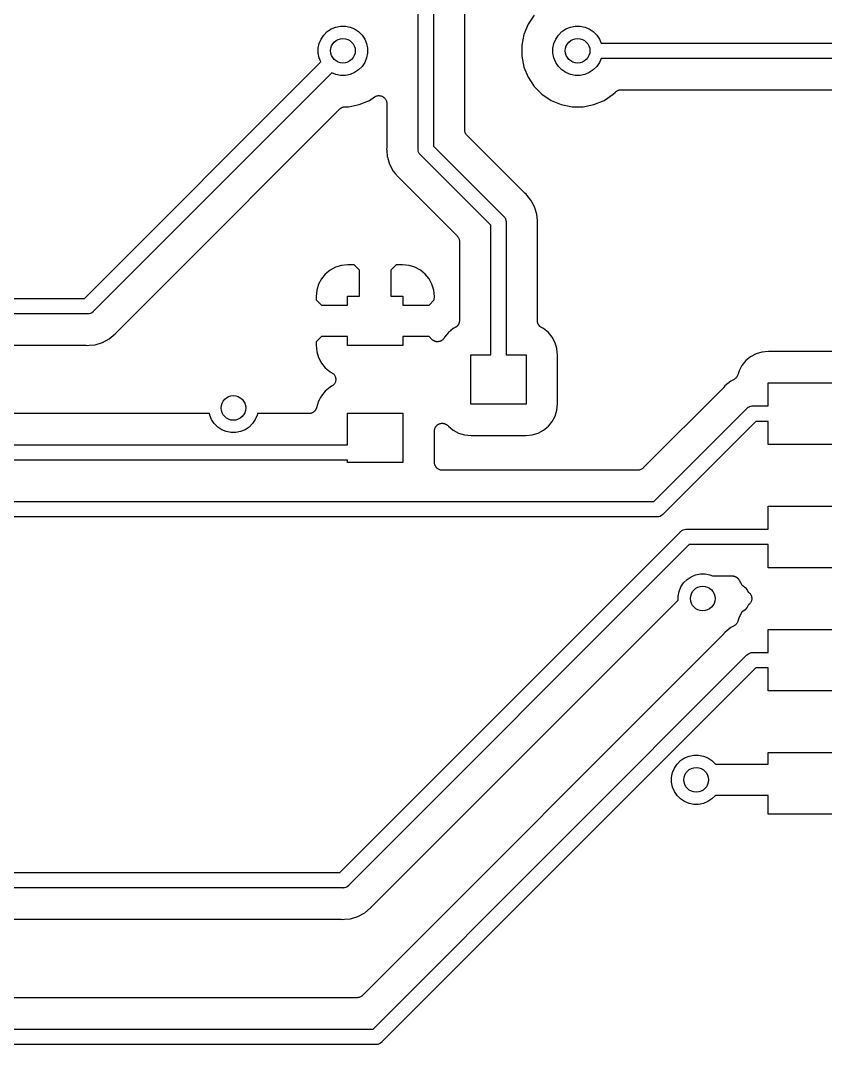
# Model space of a CAD drawing. Extents: x 0.71 to 5.18, y -2.29 to -0.62.
# Drawn here: x 3.584 to 4.098, y -2.275 to -1.621 of the extents above; entities that cross this region are included whole.
import ezdxf

# ---------------------------------------------------------------- set-up
doc = ezdxf.new("R2010")
doc.units = 0
doc.header["$MEASUREMENT"] = 0
doc.layers.add('BLACK', color=7, linetype='CONTINUOUS')

msp = doc.modelspace()

# ---------------------------------------------------------------- linework, layer by layer
at = {"layer": 'BLACK', "linetype": 'CONTINUOUS'}
for p, q in [((3.83799, -1.70267), (3.83799, -1.50049)), ((3.84783, -1.50049), (3.84783, -1.70087)), ((3.86783, -1.69052), (3.86783, -1.51731)), ((3.91223, -1.61721), (3.90832, -1.62307)), ((3.77777, -1.62996), (3.77996, -1.62777)), ((3.77996, -1.62777), (3.78254, -1.62604)), ((3.78254, -1.62604), (3.78541, -1.62486)), ((3.78541, -1.62486), (3.78845, -1.62425)), ((3.78845, -1.62425), (3.79155, -1.62425)), ((3.79155, -1.62425), (3.79459, -1.62486)), ((3.79459, -1.62486), (3.79746, -1.62604)), ((3.79746, -1.62604), (3.80004, -1.62777)), ((3.80004, -1.62777), (3.80223, -1.62996)), ((3.90832, -1.62307), (3.90563, -1.62957)), ((3.92777, -1.62996), (3.92996, -1.62777)), ((3.92996, -1.62777), (3.93254, -1.62604)), ((3.93254, -1.62604), (3.93541, -1.62486)), ((3.93541, -1.62486), (3.93845, -1.62425)), ((3.93845, -1.62425), (3.94155, -1.62425)), ((3.94155, -1.62425), (3.94459, -1.62486)), ((3.94459, -1.62486), (3.94746, -1.62604)), ((3.94746, -1.62604), (3.95004, -1.62777)), ((3.95004, -1.62777), (3.95223, -1.62996)), ((3.77425, -1.63845), (3.77486, -1.63541)), ((3.77486, -1.63541), (3.77604, -1.63254)), ((3.77604, -1.63254), (3.77777, -1.62996)), ((3.80223, -1.62996), (3.80396, -1.63254)), ((3.80396, -1.63254), (3.80514, -1.63541)), ((3.80514, -1.63541), (3.80575, -1.63845)), ((3.90563, -1.62957), (3.90425, -1.63648)), ((3.92425, -1.63845), (3.92486, -1.63541)), ((3.92486, -1.63541), (3.92604, -1.63254)), ((3.92604, -1.63254), (3.92777, -1.62996)), ((3.95223, -1.62996), (3.95396, -1.63254)), ((3.95396, -1.63254), (3.95501, -1.63508)), ((3.95501, -1.63508), (4.14291, -1.63508)), ((3.77425, -1.64155), (3.77425, -1.63845)), ((3.77486, -1.64459), (3.77425, -1.64155)), ((3.80575, -1.64155), (3.80514, -1.64459)), ((3.80575, -1.63845), (3.80575, -1.64155)), ((3.90425, -1.63648), (3.90425, -1.64352)), ((3.92425, -1.64155), (3.92425, -1.63845)), ((3.92486, -1.64459), (3.92425, -1.64155)), ((3.62471, -1.79833), (3.77591, -1.64713)), ((3.77591, -1.64713), (3.77486, -1.64459)), ((3.80396, -1.64746), (3.80223, -1.65004)), ((3.80514, -1.64459), (3.80396, -1.64746)), ((3.90425, -1.64352), (3.90563, -1.65043)), ((3.92604, -1.64746), (3.92486, -1.64459)), ((3.92777, -1.65004), (3.92604, -1.64746)), ((3.95396, -1.64746), (3.95223, -1.65004)), ((3.95501, -1.64492), (3.95396, -1.64746)), ((4.14291, -1.64492), (3.95501, -1.64492)), ((3.78287, -1.65409), (3.6304, -1.80656)), ((3.78541, -1.65514), (3.78287, -1.65409)), ((3.78845, -1.65575), (3.78541, -1.65514)), ((3.79459, -1.65514), (3.79155, -1.65575)), ((3.79746, -1.65396), (3.79459, -1.65514)), ((3.80004, -1.65223), (3.79746, -1.65396)), ((3.80223, -1.65004), (3.80004, -1.65223)), ((3.90563, -1.65043), (3.90832, -1.65693)), ((3.92996, -1.65223), (3.92777, -1.65004)), ((3.93254, -1.65396), (3.92996, -1.65223)), ((3.93541, -1.65514), (3.93254, -1.65396)), ((3.93845, -1.65575), (3.93541, -1.65514)), ((3.94459, -1.65514), (3.94155, -1.65575)), ((3.94746, -1.65396), (3.94459, -1.65514)), ((3.95004, -1.65223), (3.94746, -1.65396)), ((3.95223, -1.65004), (3.95004, -1.65223)), ((3.79155, -1.65575), (3.78845, -1.65575)), ((3.90832, -1.65693), (3.91223, -1.66279)), ((3.94155, -1.65575), (3.93845, -1.65575)), ((3.91223, -1.66279), (3.91721, -1.66777)), ((3.91721, -1.66777), (3.92307, -1.67168)), ((3.95693, -1.67168), (3.96279, -1.66777)), ((3.96279, -1.66777), (3.96417, -1.66639)), ((3.96417, -1.66639), (3.96418, -1.66637)), ((3.96418, -1.66637), (3.96422, -1.66634)), ((3.96418, -1.66637), (3.96418, -1.66637)), ((3.96418, -1.66637), (3.96418, -1.66637)), ((3.96422, -1.66634), (3.96458, -1.66605)), ((3.96458, -1.66605), (3.96494, -1.66576)), ((3.96494, -1.66576), (3.96496, -1.66574)), ((3.96496, -1.66574), (3.96498, -1.66573)), ((3.96498, -1.66573), (3.96539, -1.66552)), ((3.96539, -1.66552), (3.9658, -1.6653)), ((3.9658, -1.6653), (3.96582, -1.66529)), ((3.96582, -1.66529), (3.96585, -1.66528)), ((3.96585, -1.66528), (3.96629, -1.66515)), ((3.96629, -1.66515), (3.96673, -1.66502)), ((3.96673, -1.66502), (3.96676, -1.66501)), ((3.96676, -1.66501), (3.96679, -1.66501)), ((3.96679, -1.66501), (3.96724, -1.66497)), ((3.96724, -1.66497), (3.96771, -1.66492)), ((3.96771, -1.66492), (4.12434, -1.66492)), ((3.79352, -1.67575), (3.80043, -1.67437)), ((3.80043, -1.67437), (3.80693, -1.67168)), ((3.80693, -1.67168), (3.81021, -1.66949)), ((3.81021, -1.66949), (3.81025, -1.66946)), ((3.81025, -1.66946), (3.81025, -1.66946)), ((3.81025, -1.66946), (3.81026, -1.66946)), ((3.81026, -1.66946), (3.81027, -1.66945)), ((3.81027, -1.66945), (3.8107, -1.66923)), ((3.8107, -1.66923), (3.81112, -1.66901)), ((3.81112, -1.66901), (3.81113, -1.66901)), ((3.81113, -1.66901), (3.81114, -1.669)), ((3.81114, -1.669), (3.8116, -1.66887)), ((3.8116, -1.66887), (3.81206, -1.66873)), ((3.81206, -1.66873), (3.81207, -1.66873)), ((3.81207, -1.66873), (3.81208, -1.66873)), ((3.81208, -1.66873), (3.81255, -1.66869)), ((3.81255, -1.66869), (3.81303, -1.66864)), ((3.81303, -1.66864), (3.81304, -1.66865)), ((3.81304, -1.66865), (3.81305, -1.66864)), ((3.81305, -1.66864), (3.81352, -1.6687)), ((3.81352, -1.6687), (3.814, -1.66875)), ((3.814, -1.66875), (3.81401, -1.66875)), ((3.81401, -1.66875), (3.81402, -1.66875)), ((3.81402, -1.66875), (3.81447, -1.66889)), ((3.81447, -1.66889), (3.81493, -1.66904)), ((3.81493, -1.66904), (3.81494, -1.66904)), ((3.81494, -1.66904), (3.81495, -1.66904)), ((3.81495, -1.66904), (3.81537, -1.66927)), ((3.81537, -1.66927), (3.81579, -1.6695)), ((3.81579, -1.6695), (3.8158, -1.66951)), ((3.8158, -1.66951), (3.81581, -1.66951)), ((3.81581, -1.66951), (3.81617, -1.66981)), ((3.81617, -1.66981), (3.81654, -1.67012)), ((3.81654, -1.67012), (3.81655, -1.67013)), ((3.81655, -1.67013), (3.81656, -1.67014)), ((3.81656, -1.67014), (3.81685, -1.67051)), ((3.81685, -1.67051), (3.81716, -1.67088)), ((3.81716, -1.67088), (3.81716, -1.67089)), ((3.81716, -1.67089), (3.81717, -1.6709)), ((3.81717, -1.6709), (3.81739, -1.67132)), ((3.81739, -1.67132), (3.81761, -1.67174)), ((3.81761, -1.67174), (3.81762, -1.67175)), ((3.81762, -1.67175), (3.81762, -1.67176)), ((3.81762, -1.67176), (3.81776, -1.67222)), ((3.81776, -1.67222), (3.8179, -1.67267)), ((3.8179, -1.67267), (3.8179, -1.67268)), ((3.8179, -1.67268), (3.8179, -1.67269)), ((3.8179, -1.67269), (3.81795, -1.67317)), ((3.81795, -1.67317), (3.81799, -1.67364)), ((3.81799, -1.67364), (3.81799, -1.70144)), ((3.92307, -1.67168), (3.92957, -1.67437)), ((3.92957, -1.67437), (3.93648, -1.67575)), ((3.94352, -1.67575), (3.95043, -1.67437)), ((3.95043, -1.67437), (3.95693, -1.67168)), ((3.67193, -1.79331), (3.78803, -1.67721)), ((3.78803, -1.67721), (3.78804, -1.6772)), ((3.78804, -1.6772), (3.78808, -1.67716)), ((3.78804, -1.6772), (3.78804, -1.6772)), ((3.78804, -1.6772), (3.78804, -1.6772)), ((3.78808, -1.67716), (3.78844, -1.67687)), ((3.78844, -1.67687), (3.7888, -1.67658)), ((3.7888, -1.67658), (3.78882, -1.67657)), ((3.78882, -1.67657), (3.78884, -1.67655)), ((3.78884, -1.67655), (3.78926, -1.67634)), ((3.78926, -1.67634), (3.78966, -1.67613)), ((3.78966, -1.67613), (3.78969, -1.67612)), ((3.78969, -1.67612), (3.78971, -1.67611)), ((3.78971, -1.67611), (3.79015, -1.67598)), ((3.79015, -1.67598), (3.7906, -1.67584)), ((3.7906, -1.67584), (3.79062, -1.67584)), ((3.79062, -1.67584), (3.79065, -1.67583)), ((3.79065, -1.67583), (3.79111, -1.67579)), ((3.79111, -1.67579), (3.79157, -1.67575)), ((3.79157, -1.67575), (3.79352, -1.67575)), ((3.93648, -1.67575), (3.94352, -1.67575)), ((3.86788, -1.69098), (3.86783, -1.69052)), ((3.86792, -1.69144), (3.86788, -1.69098)), ((3.86793, -1.69146), (3.86792, -1.69144)), ((3.86793, -1.69149), (3.86793, -1.69146)), ((3.86806, -1.69193), (3.86793, -1.69149)), ((3.86819, -1.69238), (3.86806, -1.69193)), ((3.8682, -1.6924), (3.86819, -1.69238)), ((3.86821, -1.69243), (3.8682, -1.6924)), ((3.86843, -1.69283), (3.86821, -1.69243)), ((3.86864, -1.69324), (3.86843, -1.69283)), ((3.86866, -1.69326), (3.86864, -1.69324)), ((3.86867, -1.69329), (3.86866, -1.69326)), ((3.86896, -1.69364), (3.86867, -1.69329)), ((3.86925, -1.69401), (3.86896, -1.69364)), ((3.86929, -1.69404), (3.86925, -1.69401)), ((3.8693, -1.69406), (3.86929, -1.69404)), ((3.86929, -1.69404), (3.86929, -1.69404)), ((3.86929, -1.69404), (3.86929, -1.69404)), ((3.90595, -1.73071), (3.8693, -1.69406)), ((3.84783, -1.70087), (3.89268, -1.74572)), ((3.81797, -1.70193), (3.81787, -1.70291)), ((3.81787, -1.70291), (3.81797, -1.70389)), ((3.81799, -1.70151), (3.81797, -1.70172)), ((3.81797, -1.70172), (3.81797, -1.70193)), ((3.81797, -1.70389), (3.81835, -1.7078)), ((3.81799, -1.70144), (3.81799, -1.70151)), ((3.83797, -1.70291), (3.83799, -1.70267)), ((3.83799, -1.70315), (3.83797, -1.70291)), ((3.83802, -1.70349), (3.83799, -1.70315)), ((3.83806, -1.70388), (3.83802, -1.70349)), ((3.83834, -1.70481), (3.83806, -1.70388)), ((3.8388, -1.70566), (3.83834, -1.70481)), ((3.8392, -1.70614), (3.8388, -1.70566)), ((3.83942, -1.70641), (3.8392, -1.70614)), ((3.8396, -1.70656), (3.83942, -1.70641)), ((3.88445, -1.75141), (3.8396, -1.70656)), ((3.81835, -1.7078), (3.81841, -1.708)), ((3.81841, -1.708), (3.81978, -1.7125)), ((3.81978, -1.7125), (3.82209, -1.71683)), ((3.82209, -1.71683), (3.82347, -1.71851)), ((3.82347, -1.71851), (3.82348, -1.71851)), ((3.82348, -1.71851), (3.82521, -1.72062)), ((3.82521, -1.72062), (3.82597, -1.72125)), ((3.82597, -1.72125), (3.82602, -1.72129)), ((3.82602, -1.72129), (3.82617, -1.72144)), ((3.82617, -1.72144), (3.82633, -1.72157)), ((3.82633, -1.72157), (3.86298, -1.75823)), ((3.90612, -1.73084), (3.90595, -1.73071)), ((3.90626, -1.73099), (3.90612, -1.73084)), ((3.90632, -1.73104), (3.90626, -1.73099)), ((3.90708, -1.73166), (3.90632, -1.73104)), ((3.9077, -1.73242), (3.90708, -1.73166)), ((3.91019, -1.73546), (3.9077, -1.73242)), ((3.91099, -1.73695), (3.91019, -1.73546)), ((3.91251, -1.73979), (3.91099, -1.73695)), ((3.91393, -1.74448), (3.91251, -1.73979)), ((3.89268, -1.74572), (3.89287, -1.74587)), ((3.89287, -1.74587), (3.89302, -1.74606)), ((3.89302, -1.74606), (3.89348, -1.74662)), ((3.89348, -1.74662), (3.89387, -1.74735)), ((3.91431, -1.74838), (3.91393, -1.74448)), ((3.88445, -1.83425), (3.88445, -1.75141)), ((3.89387, -1.74735), (3.89394, -1.74748)), ((3.89394, -1.74748), (3.89422, -1.74841)), ((3.89422, -1.74841), (3.89429, -1.74913)), ((3.89429, -1.74913), (3.89429, -1.74913)), ((3.89429, -1.74913), (3.89432, -1.74937)), ((3.89432, -1.74937), (3.89429, -1.74961)), ((3.89429, -1.74961), (3.89429, -1.83425)), ((3.91429, -1.75077), (3.91432, -1.75056)), ((3.91429, -1.75084), (3.91429, -1.75077)), ((3.91429, -1.81243), (3.91429, -1.75084)), ((3.91432, -1.74839), (3.91431, -1.74838)), ((3.91441, -1.74937), (3.91432, -1.74839)), ((3.91432, -1.75035), (3.91441, -1.74937)), ((3.91432, -1.75056), (3.91432, -1.75035)), ((3.86298, -1.75823), (3.863, -1.75824)), ((3.863, -1.75824), (3.863, -1.75824)), ((3.863, -1.75824), (3.863, -1.75824)), ((3.863, -1.75824), (3.86303, -1.75828)), ((3.86303, -1.75828), (3.86332, -1.75864)), ((3.86332, -1.75864), (3.86361, -1.759)), ((3.86361, -1.759), (3.86363, -1.75902)), ((3.86363, -1.75902), (3.86364, -1.75904)), ((3.86364, -1.75904), (3.86386, -1.75945)), ((3.86386, -1.75945), (3.86407, -1.75986)), ((3.86407, -1.75986), (3.86408, -1.75988)), ((3.86408, -1.75988), (3.86409, -1.75991)), ((3.86409, -1.75991), (3.86422, -1.76035)), ((3.86422, -1.76035), (3.86435, -1.76079)), ((3.86435, -1.76079), (3.86436, -1.76082)), ((3.86436, -1.76082), (3.86436, -1.76084)), ((3.86436, -1.76084), (3.8644, -1.7613)), ((3.8644, -1.7613), (3.86445, -1.76176)), ((3.86445, -1.76176), (3.86445, -1.81243)), ((3.78522, -1.77828), (3.78175, -1.78014)), ((3.78899, -1.77714), (3.78522, -1.77828)), ((3.79311, -1.77673), (3.78899, -1.77714)), ((3.79727, -1.77681), (3.79311, -1.77673)), ((3.80063, -1.78017), (3.79727, -1.77681)), ((3.82399, -1.77681), (3.82063, -1.78017)), ((3.82815, -1.77673), (3.82399, -1.77681)), ((3.83227, -1.77714), (3.82815, -1.77673)), ((3.83604, -1.77828), (3.83227, -1.77714)), ((3.83951, -1.78014), (3.83604, -1.77828)), ((3.7762, -1.78569), (3.77435, -1.78916)), ((3.7787, -1.78264), (3.7762, -1.78569)), ((3.78175, -1.78014), (3.7787, -1.78264)), ((3.80063, -1.79685), (3.80063, -1.78017)), ((3.82063, -1.78017), (3.82063, -1.79685)), ((3.84256, -1.78264), (3.83951, -1.78014)), ((3.84506, -1.78569), (3.84256, -1.78264)), ((3.84691, -1.78916), (3.84506, -1.78569)), ((3.77435, -1.78916), (3.7732, -1.79293)), ((3.84806, -1.79293), (3.84691, -1.78916)), ((2.59699, -1.79833), (3.62471, -1.79833)), ((3.64541, -1.81983), (3.67193, -1.79332)), ((3.67193, -1.79332), (3.67193, -1.79331)), ((3.7732, -1.79293), (3.7728, -1.79703)), ((3.7728, -1.79703), (3.77286, -1.79922)), ((3.77286, -1.79922), (3.77623, -1.8026)), ((3.79291, -1.8026), (3.79291, -1.79685)), ((3.79291, -1.79685), (3.80063, -1.79685)), ((3.82063, -1.79685), (3.82835, -1.79685)), ((3.82835, -1.79685), (3.82835, -1.8026)), ((3.84503, -1.8026), (3.8484, -1.79922)), ((3.84846, -1.79703), (3.84806, -1.79293)), ((3.8484, -1.79922), (3.84846, -1.79703)), ((3.77623, -1.8026), (3.79291, -1.8026)), ((3.82835, -1.8026), (3.84503, -1.8026)), ((3.62651, -1.80817), (2.59879, -1.80817)), ((3.62675, -1.80819), (3.62651, -1.80817)), ((3.62699, -1.80817), (3.62675, -1.80819)), ((3.62772, -1.8081), (3.62699, -1.80817)), ((3.62699, -1.80817), (3.62699, -1.80817)), ((3.62864, -1.80782), (3.62772, -1.8081)), ((3.6295, -1.80736), (3.62864, -1.80782)), ((3.63025, -1.80674), (3.6295, -1.80736)), ((3.6304, -1.80656), (3.63025, -1.80674)), ((3.86049, -1.81754), (3.85744, -1.82004)), ((3.86181, -1.81684), (3.86049, -1.81754)), ((3.86199, -1.81671), (3.86181, -1.81684)), ((3.86219, -1.81661), (3.86199, -1.81671)), ((3.8624, -1.81644), (3.86219, -1.81661)), ((3.86262, -1.8163), (3.8624, -1.81644)), ((3.86277, -1.81614), (3.86262, -1.8163)), ((3.86295, -1.816), (3.86277, -1.81614)), ((3.86312, -1.8158), (3.86295, -1.816)), ((3.86331, -1.81561), (3.86312, -1.8158)), ((3.86343, -1.81542), (3.86331, -1.81561)), ((3.86357, -1.81525), (3.86343, -1.81542)), ((3.8637, -1.81502), (3.86357, -1.81525)), ((3.86385, -1.8148), (3.8637, -1.81502)), ((3.86394, -1.81459), (3.86385, -1.8148)), ((3.86404, -1.8144), (3.86394, -1.81459)), ((3.86413, -1.81414), (3.86404, -1.8144)), ((3.86423, -1.8139), (3.86413, -1.81414)), ((3.86427, -1.81368), (3.86423, -1.8139)), ((3.86434, -1.81347), (3.86427, -1.81368)), ((3.86437, -1.8132), (3.86434, -1.81347)), ((3.86442, -1.81294), (3.86437, -1.8132)), ((3.86445, -1.8125), (3.86442, -1.81272)), ((3.86442, -1.81272), (3.86442, -1.81294)), ((3.86445, -1.81243), (3.86445, -1.8125)), ((3.91431, -1.81265), (3.91429, -1.81243)), ((3.91431, -1.81287), (3.91431, -1.81265)), ((3.91436, -1.81313), (3.91431, -1.81287)), ((3.91439, -1.8134), (3.91436, -1.81313)), ((3.91445, -1.81361), (3.91439, -1.8134)), ((3.91449, -1.81383), (3.91445, -1.81361)), ((3.91459, -1.81408), (3.91449, -1.81383)), ((3.91467, -1.81433), (3.91459, -1.81408)), ((3.91477, -1.81453), (3.91467, -1.81433)), ((3.91486, -1.81474), (3.91477, -1.81453)), ((3.915, -1.81496), (3.91486, -1.81474)), ((3.91513, -1.8152), (3.915, -1.81496)), ((3.91527, -1.81537), (3.91513, -1.8152)), ((3.91539, -1.81555), (3.91527, -1.81537)), ((3.91557, -1.81574), (3.91539, -1.81555)), ((3.91574, -1.81595), (3.91557, -1.81574)), ((3.91591, -1.81609), (3.91574, -1.81595)), ((3.91607, -1.81625), (3.91591, -1.81609)), ((3.91629, -1.8164), (3.91607, -1.81625)), ((3.9165, -1.81657), (3.91629, -1.8164)), ((3.91669, -1.81668), (3.9165, -1.81657)), ((3.91687, -1.8168), (3.91669, -1.81668)), ((3.91693, -1.81684), (3.91687, -1.8168)), ((3.91825, -1.81754), (3.91693, -1.81684)), ((3.9213, -1.82004), (3.91825, -1.81754)), ((3.63634, -1.82638), (3.64066, -1.82407)), ((3.64066, -1.82407), (3.64446, -1.82096)), ((3.64446, -1.82096), (3.64508, -1.82019)), ((3.64508, -1.82019), (3.64513, -1.82014)), ((3.64513, -1.82014), (3.64528, -1.81999)), ((3.64528, -1.81999), (3.64541, -1.81983)), ((3.77623, -1.8226), (3.77286, -1.82597)), ((3.79291, -1.8226), (3.77623, -1.8226)), ((3.79291, -1.82835), (3.79291, -1.8226)), ((3.84503, -1.8226), (3.82835, -1.8226)), ((3.82835, -1.8226), (3.82835, -1.82835)), ((3.84689, -1.82446), (3.84503, -1.8226)), ((3.84707, -1.82461), (3.84689, -1.82446)), ((3.84723, -1.82478), (3.84707, -1.82461)), ((3.84745, -1.82492), (3.84723, -1.82478)), ((3.84765, -1.82508), (3.84745, -1.82492)), ((3.84785, -1.82519), (3.84765, -1.82508)), ((3.84804, -1.82532), (3.84785, -1.82519)), ((3.84828, -1.82542), (3.84804, -1.82532)), ((3.84851, -1.82555), (3.84828, -1.82542)), ((3.85273, -1.82537), (3.85252, -1.82545)), ((3.85295, -1.82522), (3.85273, -1.82537)), ((3.85318, -1.8251), (3.85295, -1.82522)), ((3.85336, -1.82496), (3.85318, -1.8251)), ((3.85355, -1.82483), (3.85336, -1.82496)), ((3.85374, -1.82465), (3.85355, -1.82483)), ((3.85394, -1.82449), (3.85374, -1.82465)), ((3.85409, -1.82431), (3.85394, -1.82449)), ((3.85425, -1.82415), (3.85409, -1.82431)), ((3.8544, -1.82394), (3.85425, -1.82415)), ((3.85456, -1.82374), (3.8544, -1.82394)), ((3.85467, -1.82354), (3.85456, -1.82374)), ((3.8548, -1.82335), (3.85467, -1.82354)), ((3.85484, -1.82329), (3.8548, -1.82335)), ((3.85494, -1.82309), (3.85484, -1.82329)), ((3.85744, -1.82004), (3.85494, -1.82309)), ((3.9238, -1.82309), (3.9213, -1.82004)), ((3.92565, -1.82656), (3.9238, -1.82309)), ((2.99713, -1.82817), (3.62528, -1.82817)), ((3.62528, -1.82817), (3.62535, -1.82817)), ((3.62535, -1.82817), (3.62556, -1.82819)), ((3.62556, -1.82819), (3.62577, -1.82819)), ((3.62577, -1.82819), (3.62675, -1.82829)), ((3.62675, -1.82829), (3.62773, -1.82819)), ((3.62773, -1.82819), (3.62774, -1.82819)), ((3.62774, -1.82819), (3.63164, -1.82781)), ((3.63164, -1.82781), (3.63634, -1.82638)), ((3.77286, -1.82597), (3.7728, -1.82817)), ((3.7728, -1.82817), (3.7732, -1.83227)), ((3.82835, -1.82835), (3.79291, -1.82835)), ((3.84873, -1.82561), (3.84851, -1.82555)), ((3.84894, -1.8257), (3.84873, -1.82561)), ((3.84919, -1.82576), (3.84894, -1.8257)), ((3.84944, -1.82583), (3.84919, -1.82576)), ((3.84967, -1.82585), (3.84944, -1.82583)), ((3.84989, -1.8259), (3.84967, -1.82585)), ((3.85015, -1.8259), (3.84989, -1.8259)), ((3.85041, -1.82593), (3.85015, -1.8259)), ((3.85064, -1.82591), (3.85041, -1.82593)), ((3.85087, -1.82591), (3.85064, -1.82591)), ((3.85112, -1.82586), (3.85087, -1.82591)), ((3.85138, -1.82584), (3.85112, -1.82586)), ((3.8516, -1.82577), (3.85138, -1.82584)), ((3.85183, -1.82573), (3.8516, -1.82577)), ((3.85207, -1.82563), (3.85183, -1.82573)), ((3.85232, -1.82556), (3.85207, -1.82563)), ((3.85252, -1.82545), (3.85232, -1.82556)), ((3.9268, -1.83033), (3.92565, -1.82656)), ((3.92721, -1.8345), (3.9268, -1.83033)), ((3.7732, -1.83227), (3.77435, -1.83604)), ((3.77435, -1.83604), (3.7762, -1.83951)), ((3.87165, -1.86575), (3.87165, -1.83425)), ((3.87165, -1.83425), (3.88445, -1.83425)), ((3.89429, -1.83425), (3.90709, -1.83425)), ((3.90709, -1.83425), (3.90709, -1.86575)), ((3.92721, -1.8655), (3.92721, -1.8345)), ((4.04752, -1.83799), (4.04502, -1.84104)), ((4.05057, -1.83549), (4.04752, -1.83799)), ((4.05404, -1.83364), (4.05057, -1.83549)), ((4.05781, -1.83249), (4.05404, -1.83364)), ((4.06198, -1.83208), (4.05781, -1.83249)), ((4.18228, -1.83208), (4.06198, -1.83208)), ((3.7762, -1.83951), (3.7787, -1.84256)), ((3.7787, -1.84256), (3.78175, -1.84506)), ((3.78175, -1.84506), (3.78275, -1.84559)), ((4.04317, -1.84451), (4.0424, -1.84705)), ((4.04502, -1.84104), (4.04317, -1.84451)), ((3.78275, -1.84559), (3.78279, -1.84561)), ((3.78279, -1.84561), (3.78279, -1.84561)), ((3.78279, -1.84561), (3.78279, -1.84561)), ((3.78279, -1.84561), (3.78281, -1.84562)), ((3.78281, -1.84562), (3.78321, -1.8459)), ((3.78321, -1.8459), (3.7836, -1.84616)), ((3.7836, -1.84616), (3.7836, -1.84617)), ((3.7836, -1.84617), (3.78361, -1.84618)), ((3.78361, -1.84618), (3.78395, -1.84653)), ((3.78395, -1.84653), (3.78428, -1.84686)), ((3.78428, -1.84686), (3.78429, -1.84687)), ((3.78429, -1.84687), (3.78429, -1.84688)), ((3.78429, -1.84688), (3.78456, -1.84728)), ((3.78456, -1.84728), (3.78482, -1.84767)), ((3.78482, -1.84767), (3.78482, -1.84768)), ((3.78482, -1.84768), (3.78483, -1.84769)), ((3.78483, -1.84769), (3.785, -1.84813)), ((3.78516, -1.85149), (3.78498, -1.85193)), ((3.785, -1.84813), (3.78518, -1.84858)), ((3.78517, -1.85148), (3.78516, -1.85149)), ((3.78527, -1.85099), (3.78517, -1.85147)), ((3.78517, -1.85147), (3.78517, -1.85148)), ((3.78518, -1.84858), (3.78519, -1.84859)), ((3.78519, -1.84859), (3.78519, -1.8486)), ((3.78519, -1.8486), (3.78528, -1.84907)), ((3.78536, -1.85053), (3.78527, -1.85099)), ((3.78528, -1.84907), (3.78537, -1.84954)), ((3.78537, -1.85003), (3.78536, -1.85051)), ((3.78536, -1.85051), (3.78536, -1.85052)), ((3.78536, -1.85052), (3.78536, -1.85053)), ((3.78537, -1.84954), (3.78537, -1.84955)), ((3.78537, -1.84955), (3.78537, -1.84956)), ((3.78537, -1.84956), (3.78537, -1.85003)), ((4.03798, -1.85107), (4.03418, -1.85418)), ((4.03997, -1.85), (4.03798, -1.85107)), ((4.04036, -1.84975), (4.03997, -1.85)), ((4.04074, -1.84949), (4.04036, -1.84975)), ((4.04076, -1.84948), (4.04074, -1.84949)), ((4.04078, -1.84946), (4.04076, -1.84948)), ((4.04111, -1.84914), (4.04078, -1.84946)), ((4.04144, -1.84881), (4.04111, -1.84914)), ((4.04145, -1.84879), (4.04144, -1.84881)), ((4.04147, -1.84877), (4.04145, -1.84879)), ((4.04173, -1.84839), (4.04147, -1.84877)), ((4.04199, -1.84801), (4.04173, -1.84839)), ((4.042, -1.84798), (4.04199, -1.84801)), ((4.04202, -1.84796), (4.042, -1.84798)), ((4.04219, -1.84754), (4.04202, -1.84796)), ((4.04238, -1.84711), (4.04219, -1.84754)), ((4.04239, -1.84706), (4.04238, -1.84711)), ((4.0424, -1.84705), (4.04239, -1.84706)), ((4.04239, -1.84706), (4.04239, -1.84706)), ((4.04239, -1.84706), (4.04239, -1.84706)), ((3.7787, -1.85744), (3.7762, -1.86049)), ((3.78175, -1.85494), (3.7787, -1.85744)), ((3.78275, -1.85441), (3.78175, -1.85494)), ((3.78315, -1.85414), (3.78275, -1.85441)), ((3.78354, -1.85388), (3.78315, -1.85414)), ((3.78355, -1.85387), (3.78354, -1.85388)), ((3.78356, -1.85387), (3.78355, -1.85387)), ((3.7839, -1.85353), (3.78356, -1.85387)), ((3.78424, -1.8532), (3.7839, -1.85353)), ((3.78425, -1.85318), (3.78424, -1.85319)), ((3.78424, -1.85319), (3.78424, -1.8532)), ((3.78452, -1.85278), (3.78425, -1.85318)), ((3.78478, -1.85239), (3.78452, -1.85278)), ((3.78479, -1.85238), (3.78478, -1.85239)), ((3.78498, -1.85193), (3.78479, -1.85237)), ((3.78479, -1.85237), (3.78479, -1.85238)), ((4.03323, -1.85531), (3.98201, -1.90653)), ((4.03336, -1.85514), (4.03323, -1.85531)), ((4.03351, -1.855), (4.03336, -1.85514)), ((4.03356, -1.85494), (4.03351, -1.855)), ((4.03418, -1.85418), (4.03356, -1.85494)), ((4.06173, -1.86697), (4.06173, -1.8522)), ((4.06173, -1.8522), (4.27827, -1.8522)), ((3.77435, -1.86396), (3.77307, -1.86817)), ((3.7762, -1.86049), (3.77435, -1.86396)), ((3.7708, -1.87112), (3.77058, -1.87126)), ((3.77103, -1.871), (3.7708, -1.87112)), ((3.77121, -1.87085), (3.77103, -1.871)), ((3.7714, -1.87073), (3.77121, -1.87085)), ((3.77159, -1.87054), (3.7714, -1.87073)), ((3.77179, -1.87038), (3.77159, -1.87054)), ((3.77193, -1.8702), (3.77179, -1.87038)), ((3.7721, -1.87005), (3.77193, -1.8702)), ((3.77225, -1.86983), (3.7721, -1.87005)), ((3.77241, -1.86963), (3.77225, -1.86983)), ((3.77252, -1.86943), (3.77241, -1.86963)), ((3.77265, -1.86924), (3.77252, -1.86943)), ((3.77275, -1.869), (3.77265, -1.86924)), ((3.77288, -1.86877), (3.77275, -1.869)), ((3.77294, -1.86855), (3.77288, -1.86877)), ((3.77303, -1.86834), (3.77294, -1.86855)), ((3.77307, -1.86817), (3.77303, -1.86834)), ((3.90709, -1.86575), (3.87165, -1.86575)), ((3.92565, -1.87344), (3.9268, -1.86967)), ((3.9268, -1.86967), (3.92721, -1.8655)), ((3.98883, -1.92799), (4.04824, -1.86858)), ((4.04824, -1.86858), (4.04839, -1.86839)), ((4.04839, -1.86839), (4.04858, -1.86824)), ((4.04858, -1.86824), (4.04911, -1.86781)), ((4.04858, -1.86824), (4.04858, -1.86824)), ((4.04911, -1.86781), (4.04914, -1.86778)), ((4.04914, -1.86778), (4.05, -1.86732)), ((4.05, -1.86732), (4.05093, -1.86704)), ((4.05093, -1.86704), (4.05165, -1.86697)), ((4.05165, -1.86697), (4.05189, -1.86694)), ((4.05165, -1.86697), (4.05165, -1.86697)), ((4.05189, -1.86694), (4.05213, -1.86697)), ((4.05213, -1.86697), (4.06173, -1.86697)), ((3.70466, -1.87183), (2.99713, -1.87183)), ((3.70486, -1.8728), (3.70466, -1.87183)), ((3.70604, -1.87567), (3.70486, -1.8728)), ((3.70777, -1.87825), (3.70604, -1.87567)), ((3.73396, -1.87567), (3.73223, -1.87825)), ((3.73514, -1.8728), (3.73396, -1.87567)), ((3.73534, -1.87183), (3.73514, -1.8728)), ((3.76827, -1.87183), (3.73534, -1.87183)), ((3.76849, -1.87181), (3.76827, -1.87183)), ((3.76872, -1.87181), (3.76849, -1.87181)), ((3.76898, -1.87176), (3.76872, -1.87181)), ((3.76924, -1.87174), (3.76898, -1.87176)), ((3.76946, -1.87167), (3.76924, -1.87174)), ((3.76968, -1.87163), (3.76946, -1.87167)), ((3.76992, -1.87153), (3.76968, -1.87163)), ((3.77017, -1.87145), (3.76992, -1.87153)), ((3.77037, -1.87135), (3.77017, -1.87145)), ((3.77058, -1.87126), (3.77037, -1.87135)), ((3.79291, -1.89183), (3.79291, -1.87165)), ((3.79291, -1.87165), (3.82835, -1.87165)), ((3.82835, -1.87165), (3.82835, -1.90315)), ((3.9213, -1.87996), (3.9238, -1.87691)), ((3.9238, -1.87691), (3.92565, -1.87344)), ((4.05393, -1.87681), (3.99452, -1.93622)), ((4.06173, -1.87681), (4.05393, -1.87681)), ((4.06173, -1.89157), (4.06173, -1.87681)), ((3.70996, -1.88044), (3.70777, -1.87825)), ((3.71254, -1.88216), (3.70996, -1.88044)), ((3.71541, -1.88335), (3.71254, -1.88216)), ((3.71845, -1.88396), (3.71541, -1.88335)), ((3.72155, -1.88396), (3.71845, -1.88396)), ((3.72459, -1.88335), (3.72155, -1.88396)), ((3.72746, -1.88216), (3.72459, -1.88335)), ((3.73004, -1.88044), (3.72746, -1.88216)), ((3.73223, -1.87825), (3.73004, -1.88044)), ((3.84847, -1.88293), (3.84849, -1.88269)), ((3.84847, -1.883), (3.84847, -1.88293)), ((3.84847, -1.90299), (3.84847, -1.883)), ((3.84849, -1.88269), (3.8485, -1.88245)), ((3.8485, -1.88245), (3.84855, -1.88221)), ((3.84855, -1.88221), (3.84858, -1.88196)), ((3.84858, -1.88196), (3.84865, -1.88173)), ((3.84865, -1.88173), (3.8487, -1.8815)), ((3.8487, -1.8815), (3.8488, -1.88127)), ((3.8488, -1.88127), (3.84887, -1.88103)), ((3.84887, -1.88103), (3.84899, -1.88082)), ((3.84899, -1.88082), (3.84908, -1.8806)), ((3.84908, -1.8806), (3.84922, -1.88039)), ((3.84922, -1.88039), (3.84934, -1.88017)), ((3.84934, -1.88017), (3.84949, -1.87999)), ((3.84949, -1.87999), (3.84963, -1.87979)), ((3.84963, -1.87979), (3.84981, -1.87962)), ((3.84981, -1.87962), (3.84997, -1.87942)), ((3.84997, -1.87942), (3.85015, -1.87928)), ((3.85015, -1.87928), (3.85032, -1.87911)), ((3.85032, -1.87911), (3.85053, -1.87897)), ((3.85053, -1.87897), (3.85073, -1.87881)), ((3.85073, -1.87881), (3.85094, -1.8787)), ((3.85094, -1.8787), (3.85114, -1.87857)), ((3.85114, -1.87857), (3.85137, -1.87848)), ((3.85137, -1.87848), (3.85159, -1.87836)), ((3.85159, -1.87836), (3.85182, -1.87829)), ((3.85182, -1.87829), (3.85204, -1.8782)), ((3.85204, -1.8782), (3.85229, -1.87816)), ((3.85229, -1.87816), (3.85253, -1.87808)), ((3.85253, -1.87808), (3.85277, -1.87806)), ((3.85277, -1.87806), (3.853, -1.87802)), ((3.853, -1.87802), (3.85325, -1.87802)), ((3.85325, -1.87802), (3.8535, -1.878)), ((3.8535, -1.878), (3.85374, -1.87802)), ((3.85374, -1.87802), (3.85397, -1.87802)), ((3.85397, -1.87802), (3.85422, -1.87807)), ((3.85422, -1.87807), (3.85447, -1.8781)), ((3.85447, -1.8781), (3.8547, -1.87817)), ((3.8547, -1.87817), (3.85493, -1.87821)), ((3.85493, -1.87821), (3.85516, -1.87831)), ((3.85516, -1.87831), (3.8554, -1.87839)), ((3.8554, -1.87839), (3.85561, -1.8785)), ((3.85561, -1.8785), (3.85583, -1.87859)), ((3.85583, -1.87859), (3.85604, -1.87873)), ((3.85604, -1.87873), (3.85626, -1.87885)), ((3.85626, -1.87885), (3.85645, -1.879)), ((3.85645, -1.879), (3.85664, -1.87913)), ((3.85664, -1.87913), (3.85682, -1.87931)), ((3.85682, -1.87931), (3.85702, -1.87947)), ((3.85702, -1.87947), (3.85717, -1.87966)), ((3.85717, -1.87966), (3.85733, -1.87982)), ((3.85733, -1.87982), (3.85744, -1.87996)), ((3.85744, -1.87996), (3.86049, -1.88246)), ((3.86049, -1.88246), (3.86396, -1.88432)), ((3.86396, -1.88432), (3.86773, -1.88546)), ((3.91101, -1.88546), (3.91478, -1.88432)), ((3.91478, -1.88432), (3.91825, -1.88246)), ((3.91825, -1.88246), (3.9213, -1.87996)), ((3.86773, -1.88546), (3.8719, -1.88587)), ((3.8719, -1.88587), (3.90684, -1.88587)), ((3.90684, -1.88587), (3.91101, -1.88546)), ((2.39879, -1.89183), (3.79291, -1.89183)), ((4.27827, -1.89157), (4.06173, -1.89157)), ((3.79291, -1.90167), (2.39699, -1.90167)), ((3.79291, -1.90315), (3.79291, -1.90167)), ((3.82835, -1.90315), (3.79291, -1.90315)), ((3.84851, -1.90346), (3.84847, -1.90299)), ((3.84856, -1.90393), (3.84851, -1.90346)), ((3.84856, -1.90395), (3.84856, -1.90393)), ((3.84856, -1.90396), (3.84856, -1.90395)), ((3.8487, -1.90441), (3.84856, -1.90396)), ((3.84883, -1.90486), (3.8487, -1.90441)), ((3.84884, -1.90488), (3.84883, -1.90486)), ((3.84884, -1.9049), (3.84884, -1.90488)), ((3.84907, -1.90531), (3.84884, -1.9049)), ((3.84928, -1.90573), (3.84907, -1.90531)), ((3.84929, -1.90574), (3.84928, -1.90573)), ((3.8493, -1.90576), (3.84929, -1.90574)), ((3.8496, -1.90612), (3.8493, -1.90576)), ((3.8499, -1.90649), (3.8496, -1.90612)), ((3.84991, -1.9065), (3.8499, -1.90649)), ((3.84992, -1.90651), (3.84991, -1.9065)), ((3.85028, -1.90682), (3.84992, -1.90651)), ((3.85064, -1.90712), (3.85028, -1.90682)), ((3.85066, -1.90713), (3.85064, -1.90712)), ((3.85067, -1.90714), (3.85066, -1.90713)), ((3.85109, -1.90736), (3.85067, -1.90714)), ((3.8515, -1.90759), (3.85109, -1.90736)), ((3.85151, -1.90759), (3.8515, -1.90759)), ((3.85153, -1.9076), (3.85151, -1.90759)), ((3.85198, -1.90774), (3.85153, -1.9076)), ((3.85243, -1.90788), (3.85198, -1.90774)), ((3.85245, -1.90788), (3.85243, -1.90788)), ((3.85246, -1.90789), (3.85245, -1.90788)), ((3.85293, -1.90794), (3.85246, -1.90789)), ((3.8534, -1.90799), (3.85293, -1.90794)), ((3.85343, -1.90799), (3.8534, -1.90799)), ((3.85347, -1.90799), (3.85343, -1.90799)), ((3.85343, -1.90799), (3.85343, -1.90799)), ((3.85343, -1.90799), (3.85343, -1.90799)), ((3.97847, -1.90799), (3.85347, -1.90799)), ((3.97893, -1.90795), (3.97847, -1.90799)), ((3.97939, -1.90791), (3.97893, -1.90795)), ((3.97942, -1.9079), (3.97939, -1.90791)), ((3.97944, -1.9079), (3.97942, -1.9079)), ((3.97988, -1.90776), (3.97944, -1.9079)), ((3.98033, -1.90763), (3.97988, -1.90776)), ((3.98035, -1.90762), (3.98033, -1.90763)), ((3.98038, -1.90761), (3.98035, -1.90762)), ((3.98079, -1.9074), (3.98038, -1.90761)), ((3.9812, -1.90719), (3.98079, -1.9074)), ((3.98122, -1.90717), (3.9812, -1.90719)), ((3.98124, -1.90716), (3.98122, -1.90717)), ((3.9816, -1.90686), (3.98124, -1.90716)), ((3.98196, -1.90658), (3.9816, -1.90686)), ((3.982, -1.90654), (3.98196, -1.90658)), ((3.98201, -1.90653), (3.982, -1.90654)), ((3.982, -1.90654), (3.982, -1.90654)), ((3.982, -1.90654), (3.982, -1.90654)), ((3.29733, -1.92799), (3.98883, -1.92799)), ((3.99436, -1.93641), (3.99361, -1.93702)), ((3.99452, -1.93622), (3.99436, -1.93641)), ((4.06173, -1.94571), (4.06173, -1.93094)), ((4.06173, -1.93094), (4.27827, -1.93094)), ((3.99063, -1.93783), (3.29913, -1.93783)), ((3.99087, -1.93786), (3.99063, -1.93783)), ((3.99111, -1.93783), (3.99087, -1.93786)), ((3.99183, -1.93776), (3.99111, -1.93783)), ((3.99111, -1.93783), (3.99111, -1.93783)), ((3.99276, -1.93748), (3.99183, -1.93776)), ((3.99361, -1.93702), (3.99276, -1.93748)), ((3.78796, -2.16508), (4.00572, -1.94732)), ((4.00572, -1.94732), (4.00587, -1.94713)), ((4.00587, -1.94713), (4.00616, -1.9469)), ((4.00616, -1.9469), (4.00662, -1.94652)), ((4.00662, -1.94652), (4.00748, -1.94606)), ((4.00748, -1.94606), (4.00749, -1.94606)), ((4.00749, -1.94606), (4.00841, -1.94578)), ((4.00841, -1.94578), (4.00913, -1.94571)), ((4.00913, -1.94571), (4.00937, -1.94568)), ((4.00913, -1.94571), (4.00913, -1.94571)), ((4.00937, -1.94568), (4.00961, -1.94571)), ((4.00961, -1.94571), (4.06173, -1.94571)), ((4.01141, -1.95555), (3.79365, -2.17331)), ((4.06173, -1.95555), (4.01141, -1.95555)), ((4.06173, -1.97031), (4.06173, -1.95555)), ((4.01254, -1.97604), (4.01541, -1.97486)), ((4.01541, -1.97486), (4.01845, -1.97425)), ((4.01845, -1.97425), (4.02155, -1.97425)), ((4.02155, -1.97425), (4.02459, -1.97486)), ((4.02459, -1.97486), (4.02627, -1.97555)), ((4.02627, -1.97555), (4.03886, -1.97555)), ((4.03886, -1.97555), (4.03893, -1.97555)), ((4.03893, -1.97555), (4.03915, -1.97558)), ((4.03915, -1.97558), (4.03937, -1.97558)), ((4.03937, -1.97558), (4.03963, -1.97563)), ((4.03963, -1.97563), (4.0399, -1.97566)), ((4.0399, -1.97566), (4.04011, -1.97573)), ((4.04011, -1.97573), (4.04032, -1.97577)), ((4.04032, -1.97577), (4.04057, -1.97587)), ((4.04057, -1.97587), (4.04083, -1.97596)), ((4.27827, -1.97031), (4.06173, -1.97031)), ((4.00604, -1.98254), (4.00777, -1.97996)), ((4.00777, -1.97996), (4.00996, -1.97777)), ((4.00996, -1.97777), (4.01254, -1.97604)), ((4.04083, -1.97596), (4.04102, -1.97606)), ((4.04102, -1.97606), (4.04122, -1.97615)), ((4.04122, -1.97615), (4.04145, -1.9763)), ((4.04145, -1.9763), (4.04168, -1.97643)), ((4.04168, -1.97643), (4.04185, -1.97657)), ((4.04185, -1.97657), (4.04204, -1.97669)), ((4.04204, -1.97669), (4.04222, -1.97688)), ((4.04222, -1.97688), (4.04243, -1.97705)), ((4.04243, -1.97705), (4.04257, -1.97723)), ((4.04257, -1.97723), (4.04272, -1.97738)), ((4.04272, -1.97738), (4.04287, -1.9776)), ((4.04287, -1.9776), (4.04304, -1.97781)), ((4.04304, -1.97781), (4.04314, -1.97801)), ((4.04314, -1.97801), (4.04327, -1.97819)), ((4.04327, -1.97819), (4.04492, -1.98129)), ((4.04492, -1.98129), (4.04558, -1.98165)), ((4.04558, -1.98165), (4.04711, -1.98289)), ((4.00425, -1.98845), (4.00486, -1.98541)), ((4.00425, -1.99099), (4.00425, -1.98845)), ((4.00486, -1.98541), (4.00604, -1.98254)), ((4.04711, -1.98289), (4.04835, -1.98442)), ((4.04835, -1.98442), (4.04911, -1.98583)), ((4.04911, -1.98583), (4.04948, -1.98613)), ((4.04948, -1.98613), (4.04951, -1.98616)), ((4.04951, -1.98616), (4.04951, -1.98616)), ((4.04951, -1.98616), (4.04951, -1.98616)), ((4.04951, -1.98616), (4.04954, -1.98618)), ((4.04954, -1.98618), (4.04987, -1.98652)), ((4.04987, -1.98652), (4.0502, -1.98686)), ((4.0502, -1.98686), (4.05021, -1.98687)), ((4.05021, -1.98687), (4.05022, -1.98688)), ((4.05022, -1.98688), (4.05048, -1.98728)), ((4.05048, -1.98728), (4.05073, -1.98767)), ((4.05073, -1.98767), (4.05074, -1.98768)), ((4.05074, -1.98768), (4.05075, -1.9877)), ((4.05075, -1.9877), (4.05093, -1.98814)), ((4.05093, -1.98814), (4.0511, -1.98857)), ((4.0511, -1.98857), (4.05111, -1.98859)), ((4.05111, -1.98859), (4.05111, -1.9886)), ((4.05111, -1.9886), (4.0512, -1.98907)), ((3.80866, -2.18658), (4.00425, -1.99099)), ((4.04911, -1.99417), (4.04835, -1.99558)), ((4.04948, -1.99387), (4.04911, -1.99417)), ((4.04982, -1.99353), (4.04948, -1.99387)), ((4.05015, -1.9932), (4.04982, -1.99353)), ((4.05016, -1.99319), (4.05015, -1.9932)), ((4.05017, -1.99318), (4.05016, -1.99319)), ((4.05044, -1.99278), (4.05017, -1.99318)), ((4.0507, -1.99239), (4.05044, -1.99278)), ((4.05071, -1.99238), (4.0507, -1.99239)), ((4.05072, -1.99236), (4.05071, -1.99238)), ((4.0509, -1.99192), (4.05072, -1.99236)), ((4.05108, -1.99149), (4.0509, -1.99192)), ((4.05109, -1.99148), (4.05108, -1.99149)), ((4.05119, -1.991), (4.05109, -1.99146)), ((4.05109, -1.99146), (4.05109, -1.99148)), ((4.05128, -1.99054), (4.05119, -1.991)), ((4.0512, -1.98907), (4.05129, -1.98953)), ((4.05129, -1.99051), (4.05128, -1.99052)), ((4.05128, -1.99052), (4.05128, -1.99054)), ((4.05129, -1.98953), (4.05129, -1.98955)), ((4.05129, -1.98955), (4.05129, -1.98956)), ((4.05129, -1.98956), (4.05129, -1.99003)), ((4.05129, -1.99003), (4.05129, -1.99051)), ((4.04317, -2.00199), (4.0424, -2.00453)), ((4.04492, -1.99871), (4.04317, -2.00199)), ((4.04558, -1.99835), (4.04492, -1.99871)), ((4.04711, -1.99711), (4.04558, -1.99835)), ((4.04835, -1.99558), (4.04711, -1.99711)), ((4.03798, -2.00855), (4.03418, -2.01166)), ((4.03997, -2.00748), (4.03798, -2.00855)), ((4.04036, -2.00723), (4.03997, -2.00748)), ((4.04074, -2.00697), (4.04036, -2.00723)), ((4.04076, -2.00696), (4.04074, -2.00697)), ((4.04078, -2.00694), (4.04076, -2.00696)), ((4.04111, -2.00662), (4.04078, -2.00694)), ((4.04144, -2.00629), (4.04111, -2.00662)), ((4.04145, -2.00627), (4.04144, -2.00629)), ((4.04147, -2.00625), (4.04145, -2.00627)), ((4.04173, -2.00587), (4.04147, -2.00625)), ((4.04199, -2.00549), (4.04173, -2.00587)), ((4.042, -2.00546), (4.04199, -2.00549)), ((4.04202, -2.00544), (4.042, -2.00546)), ((4.04219, -2.00502), (4.04202, -2.00544)), ((4.04238, -2.00459), (4.04219, -2.00502)), ((4.04239, -2.00454), (4.04238, -2.00459)), ((4.0424, -2.00453), (4.04239, -2.00454)), ((4.04239, -2.00454), (4.04239, -2.00454)), ((4.04239, -2.00454), (4.04239, -2.00454)), ((4.03323, -2.01279), (3.8024, -2.24361)), ((4.03336, -2.01262), (4.03323, -2.01279)), ((4.03351, -2.01248), (4.03336, -2.01262)), ((4.03356, -2.01242), (4.03351, -2.01248)), ((4.03418, -2.01166), (4.03356, -2.01242)), ((4.06173, -2.02445), (4.06173, -2.00969)), ((4.06173, -2.00969), (4.27827, -2.00969)), ((3.80922, -2.26508), (4.04824, -2.02606)), ((4.04824, -2.02606), (4.04839, -2.02587)), ((4.04839, -2.02587), (4.04858, -2.02572)), ((4.04858, -2.02572), (4.04914, -2.02526)), ((4.04858, -2.02572), (4.04858, -2.02572)), ((4.04914, -2.02526), (4.05, -2.0248)), ((4.04914, -2.02526), (4.04914, -2.02526)), ((4.04914, -2.02526), (4.04914, -2.02526)), ((4.05, -2.0248), (4.05093, -2.02452)), ((4.05093, -2.02452), (4.05165, -2.02445)), ((4.05165, -2.02445), (4.05189, -2.02443)), ((4.05165, -2.02445), (4.05165, -2.02445)), ((4.05189, -2.02443), (4.05213, -2.02445)), ((4.05213, -2.02445), (4.06173, -2.02445)), ((4.05393, -2.03429), (3.81491, -2.27331)), ((4.06173, -2.03429), (4.05393, -2.03429)), ((4.06173, -2.04906), (4.06173, -2.03429)), ((4.27827, -2.04906), (4.06173, -2.04906)), ((4.00358, -2.09577), (4.00577, -2.09358)), ((4.00577, -2.09358), (4.00835, -2.09186)), ((4.00835, -2.09186), (4.01122, -2.09067)), ((4.01122, -2.09067), (4.01426, -2.09007)), ((4.01426, -2.09007), (4.01736, -2.09007)), ((4.01736, -2.09007), (4.02041, -2.09067)), ((4.02041, -2.09067), (4.02327, -2.09186)), ((4.02327, -2.09186), (4.02585, -2.09358)), ((4.02585, -2.09358), (4.02805, -2.09577)), ((4.06173, -2.09581), (4.06173, -2.08843)), ((4.06173, -2.08843), (4.27827, -2.08843)), ((4.00067, -2.10122), (4.00186, -2.09835)), ((4.00186, -2.09835), (4.00358, -2.09577)), ((4.02805, -2.09577), (4.02807, -2.09581)), ((4.02807, -2.09581), (4.06173, -2.09581)), ((4.00007, -2.10426), (4.00067, -2.10122)), ((4.00007, -2.10736), (4.00007, -2.10426)), ((4.00067, -2.11041), (4.00007, -2.10736)), ((4.00186, -2.11327), (4.00067, -2.11041)), ((4.00358, -2.11585), (4.00186, -2.11327)), ((4.00577, -2.11805), (4.00358, -2.11585)), ((4.00835, -2.11977), (4.00577, -2.11805)), ((4.01122, -2.12096), (4.00835, -2.11977)), ((4.02327, -2.11977), (4.02041, -2.12096)), ((4.02585, -2.11805), (4.02327, -2.11977)), ((4.02805, -2.11585), (4.02585, -2.11805)), ((4.02807, -2.11581), (4.02805, -2.11585)), ((4.06173, -2.11581), (4.02807, -2.11581)), ((4.06173, -2.1278), (4.06173, -2.11581)), ((4.01426, -2.12156), (4.01122, -2.12096)), ((4.01736, -2.12156), (4.01426, -2.12156)), ((4.02041, -2.12096), (4.01736, -2.12156)), ((4.16, -2.1278), (4.06173, -2.1278)), ((2.62835, -2.16508), (3.78796, -2.16508)), ((3.78976, -2.17492), (2.62835, -2.17492)), ((3.79, -2.17495), (3.78976, -2.17492)), ((3.79024, -2.17492), (3.79, -2.17495)), ((3.79096, -2.17485), (3.79024, -2.17492)), ((3.79024, -2.17492), (3.79024, -2.17492)), ((3.79189, -2.17457), (3.79096, -2.17485)), ((3.79275, -2.17411), (3.79189, -2.17457)), ((3.7935, -2.1735), (3.79275, -2.17411)), ((3.79365, -2.17331), (3.7935, -2.1735)), ((3.79958, -2.19314), (3.80391, -2.19082)), ((3.80391, -2.19082), (3.80771, -2.18771)), ((3.80771, -2.18771), (3.80833, -2.18695)), ((3.80833, -2.18695), (3.80838, -2.18689)), ((3.80838, -2.18689), (3.80853, -2.18675)), ((3.80853, -2.18675), (3.80866, -2.18658)), ((2.82475, -2.19492), (3.78853, -2.19492)), ((3.78853, -2.19492), (3.7886, -2.19492)), ((3.7886, -2.19492), (3.78881, -2.19495)), ((3.78881, -2.19495), (3.78902, -2.19495)), ((3.78902, -2.19495), (3.79, -2.19504)), ((3.79, -2.19504), (3.79098, -2.19495)), ((3.79098, -2.19495), (3.79099, -2.19494)), ((3.79099, -2.19494), (3.79489, -2.19456)), ((3.79489, -2.19456), (3.79958, -2.19314)), ((3.80199, -2.24395), (3.80163, -2.24424)), ((3.80235, -2.24366), (3.80199, -2.24395)), ((3.80239, -2.24363), (3.80235, -2.24366)), ((3.8024, -2.24361), (3.80239, -2.24363)), ((3.80239, -2.24363), (3.80239, -2.24363)), ((3.80239, -2.24363), (3.80239, -2.24363)), ((3.79887, -2.24508), (2.79906, -2.24508)), ((3.79933, -2.24503), (3.79887, -2.24508)), ((3.79979, -2.24499), (3.79933, -2.24503)), ((3.79981, -2.24499), (3.79979, -2.24499)), ((3.79984, -2.24498), (3.79981, -2.24499)), ((3.80028, -2.24485), (3.79984, -2.24498)), ((3.80072, -2.24472), (3.80028, -2.24485)), ((3.80075, -2.24471), (3.80072, -2.24472)), ((3.80077, -2.2447), (3.80075, -2.24471)), ((3.80118, -2.24448), (3.80077, -2.2447)), ((3.80159, -2.24427), (3.80118, -2.24448)), ((3.80161, -2.24426), (3.80159, -2.24427)), ((3.80163, -2.24424), (3.80161, -2.24426)), ((2.28708, -2.26508), (3.80922, -2.26508)), ((3.81102, -2.27492), (2.28528, -2.27492)), ((3.81126, -2.27494), (3.81102, -2.27492)), ((3.8115, -2.27492), (3.81126, -2.27494)), ((3.81222, -2.27485), (3.8115, -2.27492)), ((3.8115, -2.27492), (3.8115, -2.27492)), ((3.81315, -2.27457), (3.81222, -2.27485)), ((3.81401, -2.27411), (3.81315, -2.27457)), ((3.81476, -2.2735), (3.81401, -2.27411)), ((3.81491, -2.27331), (3.81476, -2.2735))]:
    msp.add_line(p, q, dxfattribs=at)
at = {"layer": 'BLACK'}
for centre in [(3.79, -1.64), (3.94, -1.64), (3.72, -1.86821), (4.02, -1.99), (4.01581, -2.10581)]:
    msp.add_circle(centre, 0.007874, dxfattribs=at)

doc.saveas('drawing.dxf')
